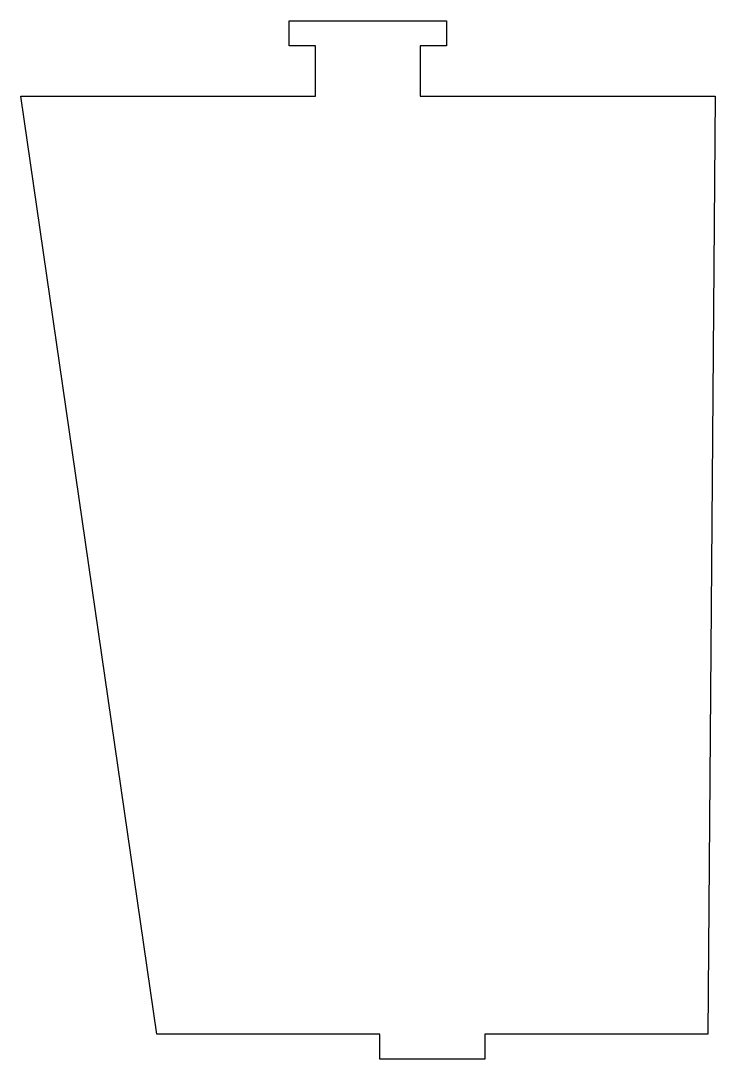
# Model space of a CAD drawing. Header units: millimetres. Extents: x 1045 to 1129, y -98 to 28.
import ezdxf

# ---------------------------------------------------------------- set-up
doc = ezdxf.new("R2010")
doc.units = ezdxf.units.MM

msp = doc.modelspace()

# ---------------------------------------------------------------- linework, layer by layer
at = {"color": 254, "true_color": 0xcad1ee, "extrusion": (-7.42783e-07, 7.27143e-17, -1)}
for p, q in [((1077.19, 25.13, 4.31), (1077.19, 28.18, 4.31)), ((1077.19, 28.18, 4.31), (1096.24, 28.18, 4.31)), ((1096.24, 28.18, 4.31), (1096.24, 25.13, 4.31)), ((1080.36, 25.13, 4.31), (1077.19, 25.13, 4.31)), ((1080.36, 19.03, 4.31), (1080.36, 25.13, 4.31)), ((1096.24, 25.13, 4.31), (1093.06, 25.13, 4.31)), ((1093.06, 25.13, 4.31), (1093.06, 19.03, 4.31)), ((1061.18, -94.55, 4.31), (1044.68, 19.03, 4.31)), ((1044.68, 19.03, 4.31), (1080.36, 19.03, 4.31)), ((1093.06, 19.03, 4.31), (1128.79, 19.03, 4.31)), ((1128.79, 19.03, 4.31), (1127.91, -94.55, 4.31)), ((1088.17, -94.55, 4.31), (1061.18, -94.55, 4.31)), ((1088.17, -97.6, 4.31), (1088.17, -94.55, 4.31)), ((1127.91, -94.55, 4.31), (1100.87, -94.55, 4.31)), ((1100.87, -94.55, 4.31), (1100.87, -97.6, 4.31)), ((1100.87, -97.6, 4.31), (1088.17, -97.6, 4.31))]:
    msp.add_line(p, q, dxfattribs=at)

doc.saveas('drawing.dxf')
